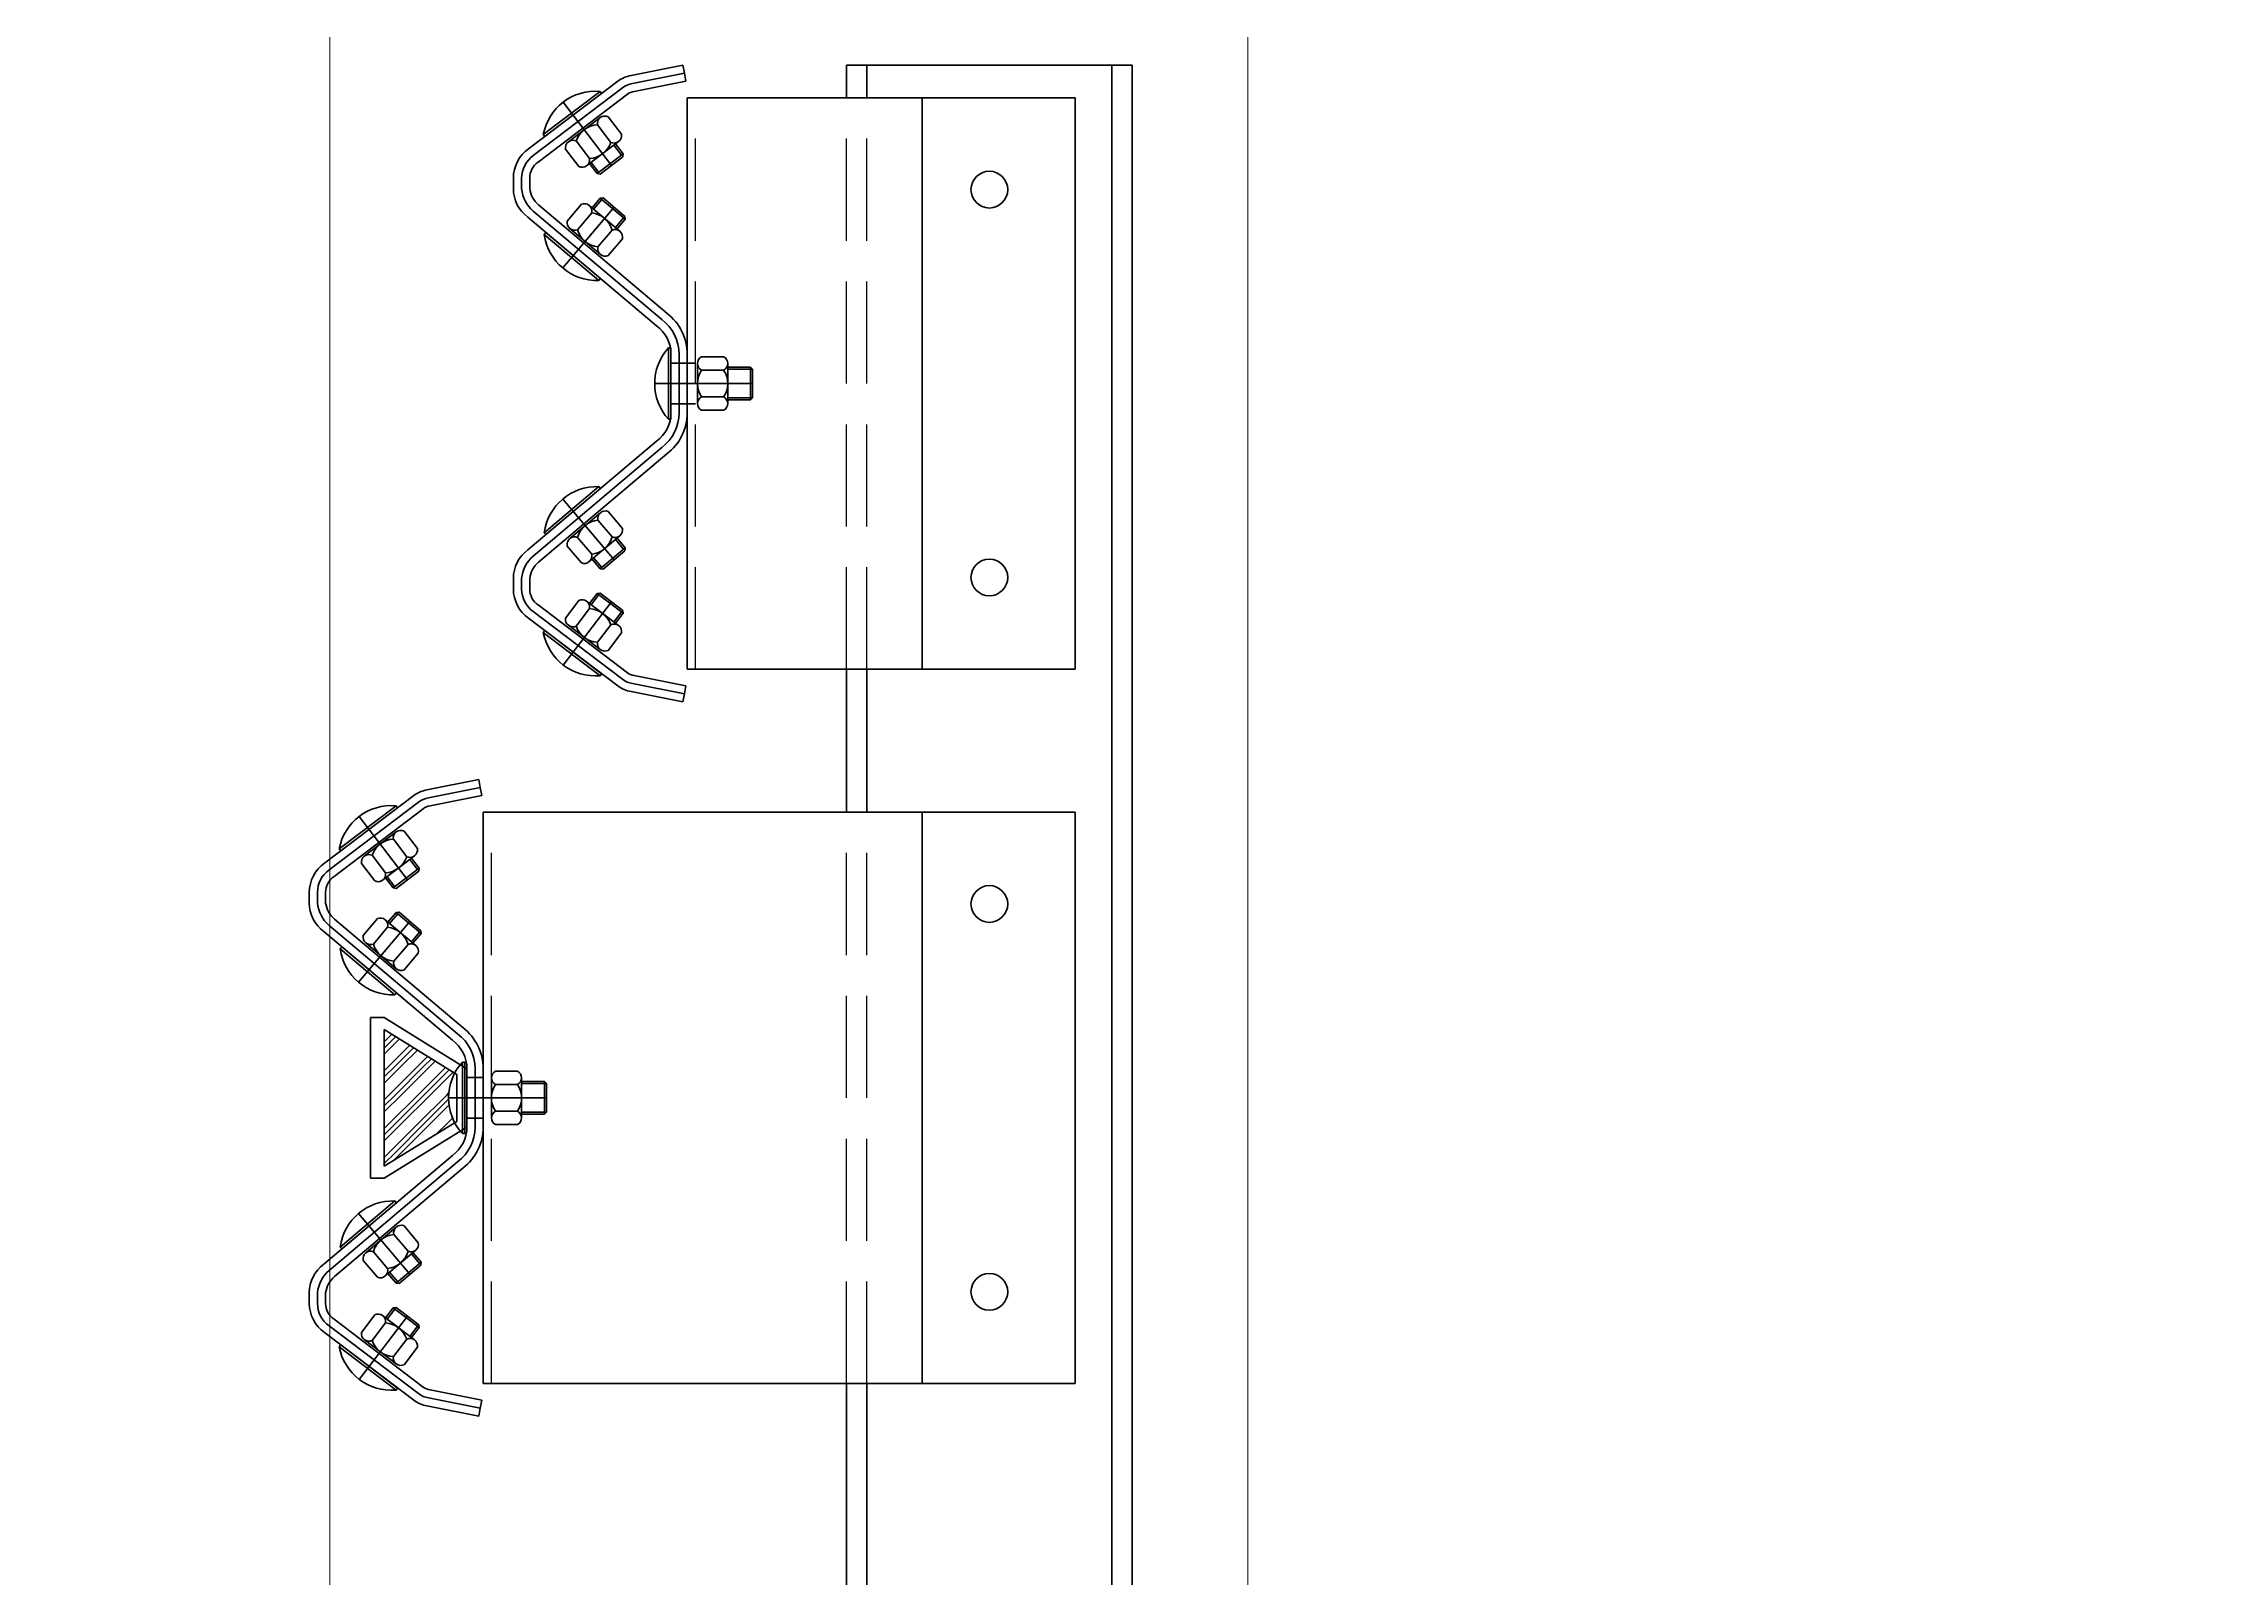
# Model space of a CAD drawing. Header units: millimetres. Extents: x 1864 to 10174863, y -4887456 to 5366151.
# Drawn here: x 9305500 to 9306569, y 337970 to 338722 of the extents above; entities that cross this region are included whole.
import ezdxf

# ---------------------------------------------------------------- set-up
doc = ezdxf.new("R2010")
doc.units = ezdxf.units.MM
doc.linetypes.add('DASHED', pattern=[7, 5, -2, 0])
for name, color, linetype, lineweight in [('S-MOGR', 121, 'Continuous', 40), ('S-MOGR-NVEL', 1, 'DASHED', 25), ('T-DIMS', 3, 'Continuous', 30)]:
    doc.layers.add(name, color=color, linetype=linetype, lineweight=lineweight)
doc.styles.add('TM', font='mipgost.shx', dxfattribs={"width": 0.9, "oblique": 10})
doc.dimstyles.new('TM', dxfattribs={"dimscale": 0, "dimtxt": 3, "dimasz": 1.25, "dimexe": 0.9, "dimexo": 1, "dimgap": 1, "dimtad": 1, "dimdec": 0, "dimdsep": 46, "dimtxsty": 'TM', "dimblk1": 'OBLIQUE', "dimblk2": 'OBLIQUE', "dimsah": 1, "dimcen": 3, "dimdle": 0.9, "dimclrt": 7, "dimadec": 0, "dimazin": 0, "dimtfac": 1, "dimtdec": 0, "dimtmove": 1, "dimatfit": 2, "dimldrblk": 'NONE', "dimfxl": 1, "dimtfill": 1, "dimtolj": 1, "dimlwd": 15, "dimlwe": 15, "dimarcsym": 0})

# ---------------------------------------------------------------- blocks, each defined once
blk = doc.blocks.new('_OBLIQUE')
at = {"color": 0, "linetype": 'ByBlock', "lineweight": -2}
blk.add_line((0.5000000000000001, 0.4999999999999999), (-0.5000000000000001, -0.4999999999999999), dxfattribs=at)
blk = doc.blocks.new('*D674')
at = {"layer": 'Defpoints', "color": 0, "transparency": 16777216}
for p in [(9307200.047488198, 342205.8760266896), (9307200.047488198, 337585.7049742337), (9293440.047488198, 337495.7049742337)]:
    blk.add_point(p, dxfattribs=at)
at = {"layer": 'T-DIMS', "color": 0, "lineweight": 15, "transparency": 16777216}
for p, q in [((9293440.047488198, 337695.7049742337), (9293440.047488198, 342385.8760266896)), ((9307200.047488198, 337785.7049742337), (9307200.047488198, 342385.8760266896))]:
    blk.add_line(p, q, dxfattribs=at)
at = {"layer": 'T-DIMS', "color": 0, "linetype": 'Continuous', "lineweight": 15, "transparency": 16777216}
blk.add_line((9293260.047488198, 342205.8760266896), (9307380.047488198, 342205.8760266896), dxfattribs=at)
at = {"layer": 'T-DIMS', "color": 0, "lineweight": 15, "transparency": 16777216, "xscale": 250, "yscale": 250, "zscale": 250, "rotation": 180}
blk.add_blockref('_OBLIQUE', (9293440.047488198, 342205.8760266896), dxfattribs=at)
at = {"layer": 'T-DIMS', "color": 0, "lineweight": 15, "transparency": 16777216, "xscale": 250, "yscale": 250, "zscale": 250}
blk.add_blockref('_OBLIQUE', (9307200.047488198, 342205.8760266896), dxfattribs=at)
at = {"layer": 'T-DIMS', "color": 7, "transparency": 16777216, "insert": (9300320.047488198, 342705.8760266896), "char_height": 600, "attachment_point": 5, "style": 'TM', "bg_fill": 3, "box_fill_scale": 1.1, "bg_fill_color": 256, "bg_fill_true_color": 13158600, "bg_fill_transparency": 0}
blk.add_mtext('\\A1;13760', dxfattribs=at)
blk = doc.blocks.new('_None')
blk = doc.blocks.new('*D1026')
at = {"layer": 'Defpoints', "color": 0, "transparency": 16777216}
for p in [(9305640.047488198, 339671.7367068525), (9294140.047488198, 337945.7349712249), (9305640.047488198, 337585.7049742337)]:
    blk.add_point(p, dxfattribs=at)
at = {"layer": 'T-DIMS', "color": 0, "lineweight": 15, "transparency": 16777216}
for p, q in [((9294140.047488198, 338145.7349712249), (9294140.047488198, 339851.7367068525)), ((9305640.047488198, 337785.7049742337), (9305640.047488198, 339851.7367068525))]:
    blk.add_line(p, q, dxfattribs=at)
at = {"layer": 'T-DIMS', "color": 0, "linetype": 'Continuous', "lineweight": 15, "transparency": 16777216}
blk.add_line((9293960.047488198, 339671.7367068525), (9305820.047488198, 339671.7367068525), dxfattribs=at)
at = {"layer": 'T-DIMS', "color": 0, "lineweight": 15, "transparency": 16777216, "xscale": 250, "yscale": 250, "zscale": 250, "rotation": 180}
blk.add_blockref('_OBLIQUE', (9294140.047488198, 339671.7367068525), dxfattribs=at)
at = {"layer": 'T-DIMS', "color": 0, "lineweight": 15, "transparency": 16777216, "xscale": 250, "yscale": 250, "zscale": 250}
blk.add_blockref('_OBLIQUE', (9305640.047488198, 339671.7367068525), dxfattribs=at)
at = {"layer": 'T-DIMS', "color": 7, "transparency": 16777216, "insert": (9299890.047488198, 340171.7367068525), "char_height": 600, "attachment_point": 5, "style": 'TM', "bg_fill": 3, "box_fill_scale": 1.1, "bg_fill_color": 256, "bg_fill_true_color": 13158600, "bg_fill_transparency": 0}
blk.add_mtext('\\A1;11500', dxfattribs=at)
blk = doc.blocks.new('*D1027')
at = {"layer": 'Defpoints', "color": 0, "transparency": 16777216}
for p in [(9306090.047488198, 339671.7367068525), (9305640.047488198, 337585.7049742337), (9306090.047488198, 337585.7049742337)]:
    blk.add_point(p, dxfattribs=at)
at = {"layer": 'T-DIMS', "color": 0, "linetype": 'Continuous', "lineweight": 15, "transparency": 16777216}
for p, q in [((9305312.656214222, 340839.1952887173), (9303880.760025797, 340839.1952887173)), ((9305865.047488198, 339671.7367068525), (9305312.656214222, 340839.1952887173)), ((9305460.047488198, 339671.7367068525), (9306270.047488198, 339671.7367068525))]:
    blk.add_line(p, q, dxfattribs=at)
at = {"layer": 'T-DIMS', "color": 0, "lineweight": 15, "transparency": 16777216}
for p, q in [((9305640.047488198, 337785.7049742337), (9305640.047488198, 339851.7367068525)), ((9306090.047488198, 337785.7049742337), (9306090.047488198, 339851.7367068525))]:
    blk.add_line(p, q, dxfattribs=at)
at = {"layer": 'T-DIMS', "color": 0, "lineweight": 15, "transparency": 16777216, "xscale": 250, "yscale": 250, "zscale": 250, "rotation": 180}
blk.add_blockref('_OBLIQUE', (9305640.047488198, 339671.7367068525), dxfattribs=at)
at = {"layer": 'T-DIMS', "color": 0, "lineweight": 15, "transparency": 16777216, "xscale": 250, "yscale": 250, "zscale": 250}
blk.add_blockref('_OBLIQUE', (9306090.047488198, 339671.7367068525), dxfattribs=at)
at = {"layer": 'T-DIMS', "color": 7, "transparency": 16777216, "insert": (9304596.708120009, 341339.1952887173), "char_height": 600, "attachment_point": 5, "style": 'TM', "bg_fill": 3, "box_fill_scale": 1.1, "bg_fill_color": 256, "bg_fill_true_color": 13158600, "bg_fill_transparency": 0}
blk.add_mtext('\\A1;450', dxfattribs=at)
blk = doc.blocks.new('*D1028')
at = {"layer": 'Defpoints', "color": 0, "transparency": 16777216}
for p in [(9306840.047488198, 339671.7367068525), (9306090.047488198, 337585.7049742337), (9306840.047488198, 337585.7049742337)]:
    blk.add_point(p, dxfattribs=at)
at = {"layer": 'T-DIMS', "color": 0, "linetype": 'Continuous', "lineweight": 15, "transparency": 16777216}
for p, q in [((9306465.047488198, 339671.7367068525), (9307881.738527283, 341077.9899638887)), ((9307881.738527283, 341077.9899638887), (9309313.634715708, 341077.9899638887)), ((9305910.047488198, 339671.7367068525), (9307020.047488198, 339671.7367068525))]:
    blk.add_line(p, q, dxfattribs=at)
at = {"layer": 'T-DIMS', "color": 0, "lineweight": 15, "transparency": 16777216}
for p, q in [((9306090.047488198, 337785.7049742337), (9306090.047488198, 339851.7367068525)), ((9306840.047488198, 337785.7049742337), (9306840.047488198, 339851.7367068525))]:
    blk.add_line(p, q, dxfattribs=at)
at = {"layer": 'T-DIMS', "color": 0, "lineweight": 15, "transparency": 16777216, "xscale": 250, "yscale": 250, "zscale": 250, "rotation": 180}
blk.add_blockref('_OBLIQUE', (9306090.047488198, 339671.7367068525), dxfattribs=at)
at = {"layer": 'T-DIMS', "color": 0, "lineweight": 15, "transparency": 16777216, "xscale": 250, "yscale": 250, "zscale": 250}
blk.add_blockref('_OBLIQUE', (9306840.047488198, 339671.7367068525), dxfattribs=at)
at = {"layer": 'T-DIMS', "color": 7, "transparency": 16777216, "insert": (9308597.686621496, 341577.9899638887), "char_height": 600, "attachment_point": 5, "style": 'TM', "bg_fill": 3, "box_fill_scale": 1.1, "bg_fill_color": 256, "bg_fill_true_color": 13158600, "bg_fill_transparency": 0}
blk.add_mtext('\\A1;750', dxfattribs=at)
blk = doc.blocks.new('*D677')
at = {"layer": 'Defpoints', "color": 0, "transparency": 16777216}
for p in [(9307200.047488198, 344571.447240233), (9307200.047488198, 338089.2661328312), (9279080.047488198, 337835.7049742337)]:
    blk.add_point(p, dxfattribs=at)
at = {"layer": 'T-DIMS', "color": 0, "lineweight": 15, "transparency": 16777216}
for p, q in [((9279080.047488198, 338035.7049742337), (9279080.047488198, 344751.447240233)), ((9307200.047488198, 338289.2661328312), (9307200.047488198, 344751.447240233))]:
    blk.add_line(p, q, dxfattribs=at)
at = {"layer": 'T-DIMS', "color": 0, "linetype": 'Continuous', "lineweight": 15, "transparency": 16777216}
blk.add_line((9278900.047488198, 344571.447240233), (9307380.047488198, 344571.447240233), dxfattribs=at)
at = {"layer": 'T-DIMS', "color": 0, "lineweight": 15, "transparency": 16777216, "xscale": 250, "yscale": 250, "zscale": 250, "rotation": 180}
blk.add_blockref('_OBLIQUE', (9279080.047488198, 344571.447240233), dxfattribs=at)
at = {"layer": 'T-DIMS', "color": 0, "lineweight": 15, "transparency": 16777216, "xscale": 250, "yscale": 250, "zscale": 250}
blk.add_blockref('_OBLIQUE', (9307200.047488198, 344571.447240233), dxfattribs=at)
at = {"layer": 'T-DIMS', "color": 7, "transparency": 16777216, "insert": (9293140.047488198, 345071.447240233), "char_height": 600, "attachment_point": 5, "style": 'TM', "bg_fill": 3, "box_fill_scale": 1.1, "bg_fill_color": 256, "bg_fill_true_color": 13158600, "bg_fill_transparency": 0}
blk.add_mtext('\\A1;28120', dxfattribs=at)
blk = doc.blocks.new('1253')
at = {"layer": 'S-MOGR', "ltscale": 10}
for p, q in [((70, 1100), (-70, 1100)), ((-70, 1100), (-70, 20)), ((-60, 20), (-60, 1100)), ((60, 1084.000000002095), (60, 1100)), ((70, 1084.000000002095), (70, 1100)), ((149.437757681706, 1096.077677297289), (148.6532931411639, 1092.155354594463)), ((148.6532931411639, 1092.155354594463), (174.0176882151281, 1087.082475579693)), ((149.437757681706, 1096.077677297289), (150.2222222222481, 1100)), ((174.8021527556702, 1091.00479828252), (149.437757681706, 1096.077677297289)), ((174.8021527556702, 1091.00479828252), (149.437757681706, 1096.077677297289)), ((150.2222222222481, 1100), (175.5866172962124, 1094.92712098523)), ((182.0647107316181, 1092.174006365938), (225.7663286669413, 1058.948173690122)), ((148, 1084.000000002095), (-42, 1084.000000002095)), ((-42, 1084.000000002095), (-42, 804.0000000020955)), ((33, 1084.000000002095), (33, 804.0000000020955)), ((148, 804.0000000020955), (148, 1084.000000002095)), ((177.3643904555356, 1085.702808680478), (221.0660083908588, 1052.476976004778)), ((223.4869235000806, 1055.661182347685), (179.7853055647574, 1088.887015023502)), ((223.4869235000806, 1055.661182347685), (179.7853055647574, 1088.887015023502)), ((225.2222222222481, 1044.704556597746), (225.2222222222481, 1039.482659190777)), ((229.2222222222481, 1039.482659190777), (229.2222222222481, 1044.704556597746)), ((229.2222222222481, 1039.482659190777), (229.2222222222481, 1044.704556597746)), ((233.2222222222481, 1044.704556597746), (233.2222222222481, 1039.482659190777)), ((220.9363174395403, 1031.586963218404), (157.9636676440714, 978.4158470960101)), ((160.5442269287305, 975.359588962514), (223.5168767241994, 1028.530705084908)), ((144, 954.0000000020955), (156, 954.0000000020955)), ((148, 958.2951185897691), (148, 929.7048814144218)), ((152, 929.7048814144218), (152, 958.2951185897691)), ((152, 929.7048814144218), (152, 958.2951185897691)), ((156, 958.2951185897691), (156, 929.7048814144218)), ((144, 934.0000000020955), (156, 934.0000000020955)), ((157.963667643955, 909.5841529082973), (220.9363174394239, 856.4130367859034)), ((223.5168767241994, 859.4692949193995), (160.5442269287305, 912.640411041677)), ((225.2222222222481, 848.5173408134142), (225.2222222222481, 843.295443406445)), ((229.2222222222481, 843.295443406445), (229.2222222222481, 848.5173408134142)), ((229.2222222222481, 843.295443406445), (229.2222222222481, 848.5173408134142)), ((233.2222222222481, 848.5173408134142), (233.2222222222481, 843.295443406445)), ((221.0660043782555, 835.5230212168535), (177.3643864429323, 802.297188541037)), ((179.7853015521541, 799.1129821981303), (223.4869194874773, 832.3388148739468)), ((179.7853015521541, 799.1129821981303), (223.4869194874773, 832.3388148739468)), ((225.7663286669413, 829.0518263140693), (182.0647107316181, 795.8259936383693)), ((-42, 804.0000000020955), (148, 804.0000000020955)), ((60, 734), (60, 804.0000000020955)), ((70, 734), (70, 804.0000000020955)), ((174.0176882151281, 800.917524424498), (148.6532931411639, 795.8446454097284)), ((148.6532931411639, 795.8446454097284), (149.437757681706, 791.9223227069015)), ((149.437757681706, 791.9223227069015), (174.8021527556702, 796.9952017217875)), ((249.437757681706, 746.077677295194), (250.2222222222481, 749.9999999980209)), ((250.2222222222481, 749.9999999980209), (275.5866172962124, 744.927120983135)), ((249.437757681706, 746.077677295194), (248.6532931411639, 742.1553545924835)), ((248.6532931411639, 742.1553545924835), (274.0176882151281, 737.0824755777139)), ((274.8021527556702, 741.0047982804244), (249.437757681706, 746.077677295194)), ((274.8021527556702, 741.0047982804244), (249.437757681706, 746.077677295194)), ((323.4869235000806, 705.6611823455896), (279.7853055647574, 738.8870150214061)), ((323.4869235000806, 705.6611823455896), (279.7853055647574, 738.8870150214061)), ((282.0647107316181, 742.1740063638426), (325.7663286669413, 708.9481736880261)), ((248, 734), (-42, 734)), ((-42, 734), (-42, 454)), ((33, 734), (33, 454)), ((248, 454), (248, 734)), ((277.3643904555356, 735.7028086784994), (321.0660083908588, 702.4769760027993)), ((325.2222222222481, 694.7045565957669), (325.2222222222481, 689.4826591886813)), ((329.2222222222481, 689.4826591886813), (329.2222222222481, 694.7045565957669)), ((329.2222222222481, 689.4826591886813), (329.2222222222481, 694.7045565957669)), ((333.2222222222481, 694.7045565957669), (333.2222222222481, 689.4826591886813)), ((320.9363174395403, 681.5869632163085), (257.9636676440714, 628.4158470939146)), ((260.5442269287305, 625.3595889604185), (323.5168767241994, 678.5307050828123)), ((248, 608.2951185877901), (248, 579.7048814123264)), ((248, 604), (256, 604)), ((252, 579.7048814123264), (252, 608.2951185877901)), ((252, 579.7048814123264), (252, 608.2951185877901)), ((256, 608.2951185876736), (256, 579.7048814123264)), ((248, 584), (256, 584)), ((257.963667643955, 559.5841529062018), (320.9363174394239, 506.4130367838079)), ((323.5168767241994, 509.4692949173041), (260.5442269287305, 562.6404110395815)), ((323.5168767241994, 509.4692949173041), (260.5442269287305, 562.6404110395815)), ((263.1247862133896, 565.6966691730777), (326.0974360088585, 512.5255530506838)), ((325.2222222222481, 498.5173408114351), (325.2222222222481, 493.2954434043495)), ((329.2222222222481, 493.2954434043495), (329.2222222222481, 498.5173408114351)), ((329.2222222222481, 493.2954434043495), (329.2222222222481, 498.5173408114351)), ((333.2222222222481, 498.5173408114351), (333.2222222222481, 493.2954434043495)), ((321.0660043782555, 485.523021214758), (277.3643864429323, 452.297188539058)), ((279.7853015521541, 449.1129821961513), (323.4869194874773, 482.3388148718514)), ((279.7853015521541, 449.1129821961513), (323.4869194874773, 482.3388148718514)), ((325.7663286669413, 479.0518263119739), (282.0647107316181, 445.8259936362738)), ((-42, 454), (248, 454)), ((60, 20), (60, 454)), ((70, 454), (70, 190)), ((274.0176882151281, 450.9175244224025), (248.6532931411639, 445.8446454076329)), ((248.6532931411639, 445.8446454076329), (249.437757681706, 441.9223227049224)), ((249.437757681706, 441.9223227049224), (274.8021527556702, 446.995201719692)), ((-94.00000000005821, 190), (-140.0000000000582, 50)), ((-70, 190), (-94.00000000005821, 190)), ((-70, 20), (-70, 190)), ((-45, 50), (-45, 190)), ((-45, 190), (-35, 190)), ((-35, 190), (-35, 20)), ((35, 50), (35, 190)), ((35, 190), (45, 190)), ((45, 190), (45, 20)), ((70, 190), (94.00000000005821, 190)), ((70, 20), (70, 190)), ((94.00000000005821, 190), (140.0000000000582, 50)), ((-140.0000000000582, 50), (-140.0000000000582, 20)), ((-35, 50), (-45, 50)), ((-45, 20), (-45, 50)), ((-45, 50), (-35, 50)), ((45, 50), (35, 50)), ((35, 20), (35, 50)), ((35, 50), (45, 50)), ((140.0000000000582, 50), (140.0000000000582, 20)), ((140.0000000000582, 20), (-140.0000000000582, 20)), ((-140.0000000000582, 20), (-140.0000000000582, 0)), ((-140.0000000000655, 20), (-80, 20)), ((-35, 20), (-45, 20)), ((45, 20), (35, 20)), ((140.0000000000582, 0), (140.0000000000582, 20)), ((140.0000000000582, 0), (-140.0000000000582, 0))]:
    blk.add_line(p, q, dxfattribs=at)
at = {"layer": 'S-MOGR'}
for p, q in [((208.7573498168495, 1081.929502933985), (185.1534275022568, 1050.883491090732)), ((190.7283731256612, 1087.13084932405), (189.9846168482909, 1086.152593850857)), ((189.9846168482909, 1086.152593850857), (217.8464223486371, 1064.969586645486)), ((190.7283731256612, 1087.13084932405), (218.590178625891, 1065.94784211868)), ((180.2932564803632, 1066.135662661982), (186.8297272751806, 1074.733019787818)), ((192.0438651617151, 1070.768771296483), (185.5073943668976, 1062.171414170647)), ((190.6472537730588, 1074.342998713604), (206.2896674325457, 1062.450253239716)), ((183.142662013066, 1061.456892726361), (179.3902435938362, 1056.521372894873)), ((180.1862951795338, 1055.91614411748), (183.9387135987636, 1060.851663948968)), ((197.3322815285064, 1050.668689770973), (181.6898678691359, 1062.561435244861)), ((202.4721409346676, 1062.84027431393), (195.9356701398501, 1054.242917188094)), ((207.686278821202, 1058.876025822596), (201.1498080263846, 1050.278668696759)), ((218.590178625891, 1065.94784211868), (217.8464223486371, 1064.969586645486)), ((179.3902435938362, 1056.521372894873), (179.5810664022574, 1055.120092531783)), ((179.3902435938362, 1056.521372894873), (192.1270689653466, 1046.837712458102)), ((179.5810664022574, 1055.120092531783), (190.7257886023726, 1046.646889649681)), ((191.331017379649, 1047.442941235378), (195.0834357988788, 1052.378461066866)), ((195.8794873845764, 1051.77323228959), (192.1270689653466, 1046.837712458102)), ((192.1270689653466, 1046.837712458102), (190.7257886023726, 1046.646889649681)), ((178.4488087241771, 1024.505907061859), (190.6738412578125, 1034.828144200728)), ((178.4488087241771, 1024.505907061859), (178.5677334363572, 1025.915111416485)), ((178.5677334363572, 1025.915111416485), (189.2646369033027, 1034.947068912908)), ((196.0681259225821, 1031.268324267701), (181.05425784213, 1018.591326781432)), ((209.0766381958965, 1000.632573363953), (183.91618516983, 1030.431090164697)), ((190.6738412578125, 1034.828144200728), (189.2646369033027, 1034.947068912908)), ((189.9097767245257, 1034.183004379622), (193.9096436158288, 1029.445804272778)), ((194.6737081491156, 1030.090944094001), (190.6738412578125, 1034.828144200728)), ((201.8236042868812, 1019.37546532636), (194.8560942182085, 1027.627362286556)), ((206.828226980404, 1023.601131155156), (199.8607169116149, 1031.853028115351)), ((182.4486756155966, 1019.768706955132), (178.4488087241771, 1024.505907061859)), ((179.2128732575802, 1025.151046883082), (183.2127401488833, 1020.413846776239)), ((191.8143588999519, 1010.924133668886), (184.8468488312792, 1019.176030629082)), ((190.5443902927218, 995.4551427600672), (217.2866489600856, 1018.035036501475)), ((190.6023271955783, 1007.283171687857), (205.6161952760303, 1019.96016917401)), ((191.337192634237, 994.5161956804805), (218.0794513016008, 1017.096089421771)), ((218.0794513016008, 1017.096089421771), (217.2866489600856, 1018.035036501475)), ((179.8422261377564, 1014.950364800403), (186.8097362065455, 1006.698467840208)), ((191.337192634237, 994.5161956804805), (190.5443902927218, 995.4551427600672)), ((117, 952.0000000020955), (116, 951.0000000020955)), ((128.1999999999534, 952.0000000020955), (117, 952.0000000020955)), ((117, 952.0000000020955), (117, 936.0000000020955)), ((128.1999999999534, 934.175000002142), (128.1999999999534, 953.8250000021653)), ((130.1999999999534, 957.1000000021886), (141, 957.1000000021886)), ((143, 953.8250000021653), (143, 934.175000002142)), ((156, 961.5000000020955), (156, 926.5000000020955)), ((157.228884523036, 961.5000000020955), (156, 961.5000000020955)), ((157.228884523036, 961.5000000020955), (157.228884523036, 926.5000000020955)), ((116, 951.0000000020955), (116, 937.0000000020955)), ((116, 951.0000000020955), (128.1999999999534, 951.0000000022119)), ((164, 944.0000000020955), (116, 944.0000000020955)), ((141, 950.550000002142), (130.1999999999534, 950.550000002142)), ((117, 936.0000000020955), (116, 937.0000000020955)), ((116, 937.0000000020955), (128.1999999999534, 937.0000000020955)), ((128.1999999999534, 936.0000000020955), (117, 936.0000000020955)), ((141, 937.4500000021653), (130.1999999999534, 937.4500000021653)), ((141, 930.9000000021188), (130.1999999999534, 930.9000000021188)), ((157.228884523036, 926.5000000020955), (156, 926.5000000020955)), ((209.0766381958965, 887.3674266402377), (183.91618516983, 857.5689098394942)), ((191.337192634237, 893.4838043237105), (190.5443902927218, 892.5448572441237)), ((190.5443902927218, 892.5448572441237), (217.2866489600856, 869.9649635027163)), ((191.337192634237, 893.4838043237105), (218.0794513016008, 870.9039105824195)), ((179.8422261377564, 873.0496352037881), (186.8097362065455, 881.3015321639832)), ((191.8143588999519, 877.0758663353045), (184.8468488312792, 868.8239693751093)), ((190.6023271955783, 880.7168283163337), (205.6161952760303, 868.039830830181)), ((182.4486756154802, 868.2312930490589), (178.4488087241771, 863.4940929423319)), ((179.2128732575802, 862.8489531211089), (183.2127401488833, 867.5861532278359)), ((196.0681259225821, 856.7316757364897), (181.05425784213, 869.4086732227588)), ((201.8236042868812, 868.6245346778305), (194.8560942182085, 860.3726377176354)), ((218.0794513016008, 870.9039105824195), (217.2866489600856, 869.9649635027163)), ((178.4488087241771, 863.4940929423319), (178.5677334363572, 862.0848885877058)), ((178.4488087241771, 863.4940929423319), (190.6738412578125, 853.1718558033463)), ((178.5677334363572, 862.0848885877058), (189.2646369033027, 853.0529310911661)), ((189.9097767245257, 853.8169956245692), (193.9096436158288, 858.5541957314126)), ((194.6737081491156, 857.9090559101896), (190.6738412578125, 853.1718558033463)), ((206.828226980404, 864.3988688490354), (199.8607169116149, 856.1469718888402)), ((190.6738412578125, 853.1718558033463), (189.2646369033027, 853.0529310911661)), ((179.3902435938362, 831.478627109318), (192.1270689653466, 841.1622875460889)), ((179.5810664022574, 832.8799074724084), (190.7257886023726, 841.3531103545101)), ((197.3322815285064, 837.3313102332177), (181.6898678690195, 825.4385647593299)), ((208.7573498168495, 806.0704970702063), (185.1534275022568, 837.1165089134593)), ((192.1270689653466, 841.1622875460889), (190.7257886023726, 841.3531103545101)), ((191.331017379649, 840.5570587688126), (195.0834357988788, 835.6215389373247)), ((195.8794873845764, 836.226767714601), (192.1270689653466, 841.1622875460889)), ((202.4721409346676, 825.1597256902605), (195.9356701398501, 833.757082816097)), ((207.686278821202, 829.1239741815953), (201.1498080263846, 837.7213313073153)), ((179.3902435938362, 831.478627109318), (179.5810664022574, 832.8799074724084)), ((183.142662013066, 826.5431072778301), (179.3902435938362, 831.478627109318)), ((180.1862951795338, 832.0838558867108), (183.9387135987636, 827.1483360552229)), ((192.0438651617151, 817.2312287077075), (185.5073943668976, 825.8285858335439)), ((189.9846168482909, 801.8474061533343), (217.8464223486371, 823.0304133587051)), ((190.6472537730588, 813.6570012905868), (206.2896674325457, 825.5497467644745)), ((218.590178625891, 822.0521578855114), (217.8464223486371, 823.0304133587051)), ((180.2932564803632, 821.8643373422092), (186.8297272751806, 813.2669802163728)), ((190.7283731255447, 800.8691506801406), (218.590178625891, 822.0521578855114)), ((190.7283731255447, 800.8691506801406), (189.9846168482909, 801.8474061533343)), ((308.7573498168495, 731.9295029320056), (285.1534275022568, 700.8834910887526)), ((290.7283731256612, 737.1308493220713), (289.9846168482909, 736.1525938488776)), ((289.9846168482909, 736.1525938488776), (317.8464223486371, 714.9695866435068)), ((290.7283731256612, 737.1308493220713), (318.590178625891, 715.9478421167005)), ((280.2932564803632, 716.1356626600027), (286.8297272751806, 724.7330197858391)), ((292.0438651617151, 720.7687712945044), (285.5073943668976, 712.171414168668)), ((290.6472537730588, 724.3429987116251), (306.2896674325457, 712.4502532377373)), ((283.142662013066, 711.4568927243818), (279.3902435938362, 706.5213728928939)), ((279.3902435938362, 706.5213728928939), (279.5810664022574, 705.1200925298035)), ((279.3902435938362, 706.5213728928939), (292.1270689653466, 696.837712456123)), ((280.1862951795338, 705.9161441155011), (283.9387135987636, 710.851663946989)), ((297.3322815285064, 700.6686897689942), (281.6898678691359, 712.561435242882)), ((302.4721409346676, 712.8402743119514), (295.9356701398501, 704.2429171861149)), ((307.686278821202, 708.8760258206166), (301.1498080263846, 700.2786686947802)), ((318.590178625891, 715.9478421167005), (317.8464223486371, 714.9695866435068)), ((279.5810664022574, 705.1200925298035), (290.7257886023726, 696.6468896477018)), ((292.1270689653466, 696.837712456123), (290.7257886023726, 696.6468896477018)), ((291.331017379649, 697.4429412333993), (295.0834357988788, 702.3784610648872)), ((295.8794873845764, 701.7732322876109), (292.1270689653466, 696.837712456123)), ((278.4488087241771, 674.50590705988), (290.6738412578125, 684.8281441987492)), ((278.5677334363572, 675.9151114145061), (289.2646369033027, 684.9470689109294)), ((290.6738412578125, 684.8281441987492), (289.2646369033027, 684.9470689109294)), ((289.9097767245257, 684.1830043776426), (293.9096436158288, 679.4458042707993)), ((294.6737081491156, 680.0909440920223), (290.6738412578125, 684.8281441987492)), ((278.4488087241771, 674.50590705988), (278.5677334363572, 675.9151114145061)), ((282.4486756155966, 669.768706953153), (278.4488087241771, 674.50590705988)), ((279.2128732575802, 675.151046881103), (283.2127401488833, 670.4138467742596)), ((296.0681259225821, 681.2683242657222), (281.05425784213, 668.5913267794531)), ((309.0766381958965, 650.6325733619742), (283.91618516983, 680.4310901627177)), ((301.8236042868812, 669.3754653243814), (294.8560942182085, 677.6273622845765)), ((306.828226980404, 673.6011311530601), (299.8607169116149, 681.8530281133717)), ((279.8422261377564, 664.9503647984238), (286.8097362065455, 656.6984678382287)), ((291.8143588999519, 660.9241336669074), (284.8468488312792, 669.1760306271026)), ((290.5443902927218, 645.4551427580882), (317.2866489600856, 668.0350364994956)), ((290.6023271955783, 657.2831716858782), (305.6161952760303, 669.9601691720309)), ((291.337192634237, 644.5161956785014), (318.0794513016008, 667.0960894197924)), ((318.0794513016008, 667.0960894197924), (317.2866489600856, 668.0350364994956)), ((291.337192634237, 644.5161956785014), (290.5443902927218, 645.4551427580882)), ((296.5, 633.375), (256, 608.2951185877901)), ((303.25, 633.375), (296.5, 633.375)), ((303.25, 554.625), (303.25, 633.375)), ((257, 611.5), (257, 576.5)), ((258.228884523036, 611.5), (257, 611.5)), ((258.228884523036, 611.5), (258.228884523036, 576.5)), ((218, 602), (217, 601)), ((217, 601), (217, 587)), ((217, 601), (229.1999999999534, 601.0000000001164)), ((229.1999999999534, 602), (218, 602)), ((218, 602), (218, 586)), ((229.1999999999534, 584.1750000000466), (229.1999999999534, 603.8250000000698)), ((231.1999999999534, 607.1000000000931), (242, 607.1000000000931)), ((242, 600.5500000000466), (231.1999999999534, 600.5500000000466)), ((244, 603.8250000000698), (244, 584.1750000000466)), ((256, 608.2951185877901), (256, 579.7048814123264)), ((265, 594), (217, 594)), ((218, 586), (217, 587)), ((217, 587), (229.1999999999534, 587)), ((229.1999999999534, 586), (218, 586)), ((242, 587.4500000000698), (231.1999999999534, 587.4500000000698)), ((242, 580.9000000000233), (231.1999999999534, 580.9000000000233)), ((256, 579.7048814123264), (296.5, 554.625)), ((258.228884523036, 576.5), (257, 576.5)), ((296.5, 554.625), (303.25, 554.625)), ((309.0766381958965, 537.3674266381422), (283.91618516983, 507.5689098373987)), ((291.337192634237, 543.483804321615), (290.5443902927218, 542.5448572420282)), ((290.5443902927218, 542.5448572420282), (317.2866489600856, 519.9649635006208)), ((291.337192634237, 543.483804321615), (318.0794513016008, 520.903910580324)), ((279.8422261377564, 523.0496352016926), (286.8097362065455, 531.3015321618877)), ((291.8143588999519, 527.075866333209), (284.8468488312792, 518.8239693730138)), ((290.6023271955783, 530.7168283142382), (305.6161952760303, 518.0398308280855)), ((282.4486756154802, 518.2312930469634), (278.4488087241771, 513.4940929402364)), ((278.4488087241771, 513.4940929402364), (278.5677334363572, 512.0848885856103)), ((278.4488087241771, 513.4940929402364), (290.6738412578125, 503.1718558012508)), ((279.2128732575802, 512.8489531190135), (283.2127401488833, 517.5861532257404)), ((296.0681259225821, 506.7316757343942), (281.05425784213, 519.4086732206633)), ((301.8236042868812, 518.624534675735), (294.8560942182085, 510.3726377155399)), ((306.828226980404, 514.3988688469399), (299.8607169116149, 506.1469718867447)), ((318.0794513016008, 520.903910580324), (317.2866489600856, 519.9649635006208)), ((278.5677334363572, 512.0848885856103), (289.2646369033027, 503.0529310890706)), ((290.6738412578125, 503.1718558012508), (289.2646369033027, 503.0529310890706)), ((289.9097767245257, 503.8169956224738), (293.9096436158288, 508.5541957293171)), ((294.6737081491156, 507.9090559080942), (290.6738412578125, 503.1718558012508)), ((279.3902435938362, 481.4786271072226), (292.1270689653466, 491.1622875439934)), ((279.3902435938362, 481.4786271072226), (279.5810664022574, 482.8799074703129)), ((283.142662013066, 476.5431072757347), (279.3902435938362, 481.4786271072226)), ((279.5810664022574, 482.8799074703129), (290.7257886023726, 491.3531103524147)), ((280.1862951795338, 482.0838558846153), (283.9387135987636, 477.1483360531274)), ((297.3322815285064, 487.3313102311222), (281.6898678690195, 475.4385647572344)), ((308.7573498168495, 456.0704970681109), (285.1534275022568, 487.1165089113638)), ((292.1270689653466, 491.1622875439934), (290.7257886023726, 491.3531103524147)), ((291.331017379649, 490.5570587667171), (295.0834357988788, 485.6215389352292)), ((295.8794873845764, 486.2267677125055), (292.1270689653466, 491.1622875439934)), ((302.4721409346676, 475.1597256881651), (295.9356701398501, 483.7570828140015)), ((307.686278821202, 479.1239741794998), (301.1498080263846, 487.7213313052198)), ((280.2932564803632, 471.8643373401137), (286.8297272751806, 463.2669802142773)), ((292.0438651617151, 467.231228705612), (285.5073943668976, 475.8285858314484)), ((289.9846168482909, 451.8474061512388), (317.8464223486371, 473.0304133566096)), ((290.6472537730588, 463.6570012884913), (306.2896674325457, 475.5497467623791)), ((290.7283731255447, 450.8691506780451), (318.590178625891, 472.0521578834159)), ((318.590178625891, 472.0521578834159), (317.8464223486371, 473.0304133566096)), ((290.7283731255447, 450.8691506780451), (289.9846168482909, 451.8474061512388)), ((-122.1702501042164, 20), (-122.1702501042164, 32.83693213190418)), ((-83.37231194175547, 34.47200032917317), (-116.6276880581281, 34.47200032917317)), ((-111.0851240921183, 20), (-111.0851240921183, 32.83693213190418)), ((-88.91487590788165, 20), (-88.91487590788165, 32.83693213190418)), ((-77.8297498957836, 20), (-77.8297498957836, 32.83693213190418)), ((77.8297498957836, 20), (77.8297498957836, 32.83693213190418)), ((83.37231194175547, 34.47200032917317), (116.6276880581281, 34.47200032917317)), ((88.91487590788165, 20), (88.91487590788165, 32.83693213190418)), ((111.0851240921183, 20), (111.0851240921183, 32.83693213190418)), ((122.1702501042164, 20), (122.1702501042164, 32.83693213190418)), ((-117.5200003984501, 20), (-122.1702501042164, 20)), ((-77.8297498957836, 20), (-122.1702501042164, 20)), ((-82.47999960154993, 20), (-77.8297498957836, 20)), ((82.47999960154993, 20), (77.8297498957836, 20)), ((77.8297498957836, 20), (122.1702501042164, 20)), ((117.5200003984501, 20), (122.1702501042164, 20))]:
    blk.add_line(p, q, dxfattribs=at)
at = {"layer": 'S-MOGR', "lineweight": 40, "ltscale": 10}
for p, q in [((160.5442269287305, 975.359588962514), (223.5168767241994, 1028.530705084908)), ((226.0974360088585, 1025.474446951412), (163.1247862133896, 972.3033308291342)), ((223.5168767241994, 859.4692949193995), (160.5442269287305, 912.640411041677)), ((163.1247862133896, 915.6966691750567), (226.0974360088585, 862.5255530527793)), ((149.437757681706, 791.9223227069015), (174.8021527556702, 796.9952017217875)), ((150.2222222222481, 788.000000004191), (149.437757681706, 791.9223227069015)), ((175.5866172962124, 793.0728790189605), (150.2222222222481, 788.000000004191)), ((260.5442269287305, 625.3595889604185), (323.5168767241994, 678.5307050828123)), ((326.0974360088585, 675.4744469494326), (263.1247862133896, 622.3033308270387)), ((249.437757681706, 441.9223227049224), (274.8021527556702, 446.995201719692)), ((250.2222222222481, 438.0000000020955), (249.437757681706, 441.9223227049224)), ((275.5866172962124, 443.072879016865), (250.2222222222481, 438.0000000020955))]:
    blk.add_line(p, q, dxfattribs=at)
at = {"layer": 'S-MOGR', "ltscale": 50}
for p, q in [((261, 605.51033230545), (296.5, 627.4939320619451)), ((296.5, 615.3820786901051), (289.0201136232354, 622.8619650668697)), ((291.1888763505267, 623.6932023395784), (290.8728159673046, 624.0092627228005)), ((296.5, 618.3820786901051), (291.1888763505267, 623.6932023395784)), ((294.1888763506431, 623.693202339462), (292.7255183110246, 625.1565603790805)), ((296.5000000001164, 621.3820786899887), (294.1888763506431, 623.693202339462)), ((296.5, 627.4939320619451), (296.5, 560.5060679381713)), ((274.0467407266842, 609.5510667159688), (271.5526684120996, 612.0451390305534)), ((277.0467407268006, 609.5510667158524), (273.405370755936, 613.192436686717)), ((288.1888763504103, 595.4089310922427), (274.0467407266842, 609.5510667159688)), ((280.0467407269171, 609.5510667157359), (275.2580730997724, 614.3397343428805)), ((291.1888763505267, 595.4089310921263), (277.0467407268006, 609.5510667158524)), ((294.1888763506431, 595.4089310920099), (280.0467407269171, 609.5510667157359)), ((288.1888763505267, 609.5510667156195), (280.2863910176093, 617.453552048537)), ((291.1888763504103, 609.5510667157359), (282.1390933613293, 618.6008497048169)), ((294.1888763505267, 609.5510667157359), (283.9917957052821, 619.7481473609805)), ((296.4999999998836, 601.2399430662626), (288.1888763505267, 609.5510667156195)), ((296.4999999998836, 604.2399430662626), (291.1888763504103, 609.5510667157359)), ((296.5, 607.2399430662626), (294.1888763505267, 609.5510667157359)), ((261, 582.48966769455), (261, 605.51033230545)), ((274.0467407268006, 595.4089310918935), (262.8189458067063, 606.6367260119878)), ((277.0467407268006, 595.4089310920099), (264.6716481503099, 607.7840236685006)), ((280.0467407268006, 595.4089310920099), (266.5243504942628, 608.9313213245478)), ((274.0467407268006, 581.2667954684002), (264.7693149534753, 590.5442212417256)), ((265.904605103191, 595.4089310920099), (264.8864704397274, 596.4270657554734)), ((277.0467407268006, 581.2667954684002), (264.9911680213409, 593.32236817386)), ((280.0467407269171, 581.2667954682838), (265.904605103191, 595.4089310920099)), ((288.1888763505267, 581.2667954681674), (274.0467407268006, 595.4089310918935)), ((291.1888763505267, 581.2667954682838), (277.0467407268006, 595.4089310920099)), ((294.1888763505267, 581.2667954682838), (280.0467407268006, 595.4089310920099)), ((296.5, 587.097807442653), (288.1888763504103, 595.4089310922427)), ((296.5, 590.097807442653), (291.1888763505267, 595.4089310921263)), ((296.5000000001164, 593.0978074425366), (294.1888763506431, 595.4089310920099)), ((296.5, 560.5060679381713), (261, 582.48966769455)), ((262.7905297783436, 581.3808707930148), (262.1014061610913, 582.0699944102671)), ((265.9046051030746, 581.2667954681674), (263.0501587640028, 584.1212418072391)), ((270.6698466138914, 576.5015539573506), (265.9046051030746, 581.2667954681674)), ((288.1888763505267, 567.1246598446742), (274.0467407268006, 581.2667954684002)), ((291.1888763505267, 567.1246598446742), (277.0467407268006, 581.2667954684002)), ((294.1888763506431, 567.1246598445578), (280.0467407269171, 581.2667954682838)), ((296.4999999998836, 572.9556718188105), (288.1888763505267, 581.2667954681674)), ((296.4999999998836, 575.9556718189269), (291.1888763505267, 581.2667954682838)), ((296.5, 578.9556718188105), (294.1888763505267, 581.2667954682838)), ((292.0546687140595, 563.2588674811414), (288.1888763505267, 567.1246598446742)), ((296.5, 561.8135361952009), (291.1888763505267, 567.1246598446742)), ((296.5000000001164, 564.8135361950845), (294.1888763506431, 567.1246598445578))]:
    blk.add_line(p, q, dxfattribs=at)
at = {"layer": 'S-MOGR', "ltscale": 10}
for centre in [(0, 1039.000000002095), (0, 849.0000000020955), (0, 689), (0, 499)]:
    blk.add_circle(centre, 9, dxfattribs=at)
for centre, radius, start, end in [((173.1152763175778, 1080.113989750622), 11.02067432586674, 52.75469368787701, 81.19542638345489), ((173.1152763175778, 1080.113989750622), 11.02067432586674, 52.75469368787701, 81.19542638345489), ((172.1872709541349, 1077.930389273446), 17.33333333308317, 55.2600735317369, 78.69006752786022), ((173.0877724619349, 1080.077814194025), 7.066118059862248, 52.75469368787701, 82.43782045649694), ((215.8888888891088, 1044.704556597862), 17.33333333307839, 0, 55.2600735317369), ((215.876623078133, 1044.704556597746), 9.345599144129203, 0, 56.27028469886353), ((215.8888888891088, 1044.704556597862), 13.33333333313931, 0, 55.26005254984366), ((215.8888888891088, 1044.704556597862), 13.33333333313931, 0, 55.26005254984366), ((212.9692351593403, 1041.02269297), 12.34938848708448, 310.1761595893526, 352.8362643988725), ((213.022308788728, 1040.959835777292), 16.26712162371057, 310.1761595893526, 354.7899365461165), ((213.022308788728, 1040.959835777292), 16.26712162371057, 310.1761595893526, 354.7899365461165), ((215.8888888891088, 1039.482659190777), 17.33333333313931, 306.0828614326659, 0), ((173.2978324121796, 958.2951185897691), 25.29783241223146, 127.3113091769798, 180), ((173.3126340131275, 958.2951185897691), 21.31263401312754, 126.8054940656309, 180), ((173.2978324121796, 929.7048814144218), 25.29783241217956, 180, 232.6886908230202), ((173.3126340131275, 929.7048814144218), 21.31263401307231, 180, 233.1945059343691), ((212.9692351588747, 846.9773070339579), 12.34938848756449, 7.163735601127502, 49.8238404106474), ((213.0223087886116, 847.0401642270153), 16.26712162383753, 5.210063453883489, 49.8238404106474), ((213.0223087886116, 847.0401642270153), 16.26712162383753, 5.210063453883489, 49.8238404106474), ((215.8888888891088, 848.5173408134142), 17.33333333318344, 0, 53.91713856733409), ((215.8766228846507, 843.295443406445), 9.345599337597378, 303.7296863562754, 0), ((215.8888888892252, 843.295443406445), 13.33333333308394, 304.7399264682631, 0), ((215.8888888892252, 843.295443406445), 13.33333333308394, 304.7399264682631, 0), ((215.8888888891088, 843.2954434063286), 17.33333333313931, 304.7399264682631, 0), ((173.0877787362551, 807.922169497353), 7.066101063226322, 277.5621465194033, 307.245306312123), ((173.1152830148349, 807.8859933848726), 11.02065663067633, 278.8045526318942, 307.245306312123), ((173.1152830148349, 807.8859933848726), 11.02065663067633, 278.8045526318942, 307.245306312123), ((172.187270953902, 810.0696107307449), 17.33333333310772, 281.3099324721398, 304.7399264682631), ((273.1152763175778, 730.1139897485264), 11.02067432586674, 52.75469368787701, 81.19542638345489), ((273.1152763175778, 730.1139897485264), 11.02067432586674, 52.75469368787701, 81.19542638345489), ((272.1872709541349, 727.9303892713506), 17.33333333308317, 55.2600735317369, 78.69006752786022), ((273.0877724619349, 730.0778141919291), 7.066118059977651, 52.75469368787701, 82.43782045649694), ((315.8888888892252, 694.7045565957669), 13.33333333302289, 0, 55.26005254984366), ((315.8888888892252, 694.7045565957669), 13.33333333302289, 0, 55.26005254984366), ((315.8888888892252, 694.7045565957669), 17.33333333301205, 0, 55.2600735317369), ((315.876623078133, 694.7045565957669), 9.345599144129203, 0, 56.27028469886353), ((312.9692351593403, 691.0226929679047), 12.34938848708448, 310.1761595893526, 352.8362643988725), ((313.022308788728, 690.9598357751966), 16.26712162371057, 310.1761595893526, 354.7899365461165), ((313.022308788728, 690.9598357751966), 16.26712162371057, 310.1761595893526, 354.7899365461165), ((315.8888888892252, 689.4826591886813), 17.33333333302289, 306.0828614326659, 0), ((273.2978324120631, 608.2951185877901), 25.29783241206831, 127.3113091769798, 180), ((273.3126340130111, 608.2951185876736), 21.31263401301112, 126.8054940656309, 180), ((273.3126340130111, 608.2951185876736), 21.31263401301112, 126.8054940656309, 180), ((273.3333333330229, 608.2951185876736), 17.33333333311488, 126.0828614326659, 180), ((273.2978324121796, 579.7048814123264), 25.29783241217956, 180, 232.6886908230202), ((273.3126340131275, 579.7048814123264), 21.31263401307231, 180, 233.1945059343691), ((273.3126340131275, 579.7048814123264), 21.31263401307231, 180, 233.1945059343691), ((273.3333333330229, 579.7048814123264), 17.33333333302289, 180, 233.9171385673341), ((312.9692351591075, 496.9773070318624), 12.34938848741428, 7.163735607849515, 49.8238404106474), ((313.022308788728, 497.0401642249199), 16.26712162373217, 5.210063453883489, 49.8238404106474), ((313.022308788728, 497.0401642249199), 16.26712162373217, 5.210063453883489, 49.8238404106474), ((315.8888888892252, 498.5173408114351), 17.33333333302079, 0, 53.91713856733409), ((315.8766228846507, 493.2954434043495), 9.345599337597378, 303.7296863562754, 0), ((315.8888888892252, 493.2954434043495), 13.33333333308394, 304.7399264682631, 0), ((315.8888888892252, 493.2954434043495), 13.33333333308394, 304.7399264682631, 0), ((315.8888888891088, 493.2954434042331), 17.33333333313931, 304.7399264682631, 0), ((273.0877787360223, 457.922169495374), 7.066101063367237, 277.5621465194033, 307.245306312123), ((273.115283014602, 457.8859933827771), 11.02065663071197, 278.8045526318942, 307.245306312123), ((273.115283014602, 457.8859933827771), 11.02065663071197, 278.8045526318942, 307.245306312123), ((272.187270953902, 460.0696107286494), 17.33333333310772, 281.3099324721398, 304.7399264682631)]:
    blk.add_arc(centre, radius, start, end, dxfattribs=at)
at = {"layer": 'S-MOGR'}
for centre, radius, start, end in [((193.0214016070822, 1061.232161705149), 26, 10.44970398307628, 95.05968339157774), ((188.4191607696703, 1071.412409430603), 3.681406249997128, 349.9309520684522, 115.578435308933), ((191.3717749209609, 1059.062423601747), 11.72562500001297, 18.79527199694887, 86.71411537647377), ((183.9179608725244, 1065.492024527863), 3.681406249997128, 169.9309520684522, 295.578435308933), ((196.6077603806043, 1065.949264882831), 11.72562500001297, 198.7952719969489, 266.7141153764738), ((204.0615744291572, 1059.519663956715), 3.681406249997128, 349.9309520684522, 115.578435308933), ((199.5603745320113, 1053.599279053975), 3.681406249997128, 169.9309520684522, 295.578435308933), ((196.1258594980463, 1015.970691330614), 11.72562500001297, 96.21673790313574, 164.1355812817746), ((198.4431476923637, 1028.45549231919), 3.681406249997127, 67.35241796842494, 192.9999012102691), ((183.429279612028, 1015.778494832921), 3.681406249997127, 67.35241796842494, 192.9999012102691), ((192.3030028451467, 1020.498251231154), 25.99999999999999, 267.8711698855302, 352.4811492975351), ((190.544593620114, 1022.580804624828), 11.72562500001297, 276.2167379031357, 344.1355812817746), ((203.2411735062487, 1022.773001122521), 3.681406249997127, 247.352417968425, 12.99990121026905), ((188.2273054257967, 1010.096003636369), 3.681406249997127, 247.352417968425, 12.99990121026905), ((131.8814062499441, 953.8250000021653), 3.681406249997128, 117.1762583784613, 242.8237416215387), ((139.3185937500093, 953.8250000021653), 3.681406249997128, 297.1762583784613, 62.82374162153867), ((138, 944.0000000020955), 26, 317.6950102888297, 42.30498971117025), ((139.9256250000326, 944.0000000022119), 11.72562500001297, 146.0405783076388, 213.9594216923612), ((131.2743749999208, 944.0000000022119), 11.72562500001297, 326.0405783076388, 33.95942169236118), ((131.8814062499441, 934.175000002142), 3.681406249997128, 117.1762583784613, 242.8237416215387), ((139.3185937500093, 934.175000002142), 3.681406249997128, 297.1762583784613, 62.82374162153867), ((192.3030028451467, 867.5017487730365), 26, 7.518850702464866, 92.12883011446982), ((188.2273054257967, 877.9039963678224), 3.681406249997128, 347.0000987897309, 112.6475820315751), ((190.544593620114, 865.4191953793634), 11.72562500001297, 15.86441871822537, 83.78326209686429), ((183.429279612028, 872.2215051711537), 3.681406249997128, 167.000098789731, 292.647582031575), ((196.1258594980463, 872.0293086735765), 11.72562500001297, 195.8644187182254, 263.7832620968643), ((203.2411735061323, 865.2269988816697), 3.681406249997128, 347.0000987897309, 112.6475820315751), ((198.4431476923637, 859.544507685001), 3.681406249997128, 167.000098789731, 292.647582031575), ((196.6077603806043, 822.05073512136), 11.72562500001297, 93.28588462352623, 161.2047280030511), ((199.5603745320113, 834.400720950216), 3.681406249997128, 64.42156469106705, 190.0690479315478), ((183.9179608725244, 822.5079754763283), 3.681406249997128, 64.42156469106705, 190.0690479315478), ((191.3717749209609, 828.9375764024444), 11.72562500001297, 273.2858846235262, 341.2047280030511), ((204.0615744291572, 828.4803360474762), 3.681406249997128, 244.4215646910671, 10.06904793154781), ((188.4191607696703, 816.5875905735884), 3.681406249997128, 244.4215646910671, 10.06904793154781), ((193.0214016070822, 826.7678382990416), 26, 264.9403166084222, 349.5502960169237), ((293.0214016070822, 711.2321617031703), 26, 10.44970398307628, 95.05968339157774), ((283.9179608725244, 715.4920245258836), 3.681406249997128, 169.9309520684522, 295.578435308933), ((288.4191607696703, 721.4124094286235), 3.681406249997128, 349.9309520684522, 115.578435308933), ((291.3717749209609, 709.0624235997675), 11.72562500001297, 18.79527199694887, 86.71411537647377), ((296.6077603806043, 715.9492648808518), 11.72562500001297, 198.7952719969489, 266.7141153764738), ((304.0615744291572, 709.5196639547357), 3.681406249997128, 349.9309520684522, 115.578435308933), ((299.5603745320113, 703.5992790519958), 3.681406249997128, 169.9309520684522, 295.578435308933), ((296.1258594980463, 665.9706913286354), 11.72562500001297, 96.21673790313574, 164.1355812817746), ((298.4431476923637, 678.4554923172109), 3.681406249997127, 67.35241796842494, 192.9999012102691), ((303.2411735062487, 672.7730011205422), 3.681406249997127, 247.352417968425, 12.99990121026905), ((283.429279612028, 665.7784948309418), 3.681406249997127, 67.35241796842494, 192.9999012102691), ((292.3030028451467, 670.4982512291754), 25.99999999999999, 267.8711698855302, 352.4811492975351), ((290.544593620114, 672.5808046228485), 11.72562500001297, 276.2167379031357, 344.1355812817746), ((288.2273054257967, 660.0960036343895), 3.681406249997127, 247.352417968425, 12.99990121026905), ((239, 594), 26, 317.6950102888297, 42.30498971117025), ((232.8814062499441, 603.8250000000698), 3.681406249997128, 117.1762583784613, 242.8237416215387), ((240.9256250000326, 594.0000000001164), 11.72562500001297, 146.0405783076388, 213.9594216923612), ((240.3185937500093, 603.8250000000698), 3.681406249997128, 297.1762583784613, 62.82374162153867), ((232.2743749999208, 594.0000000001164), 11.72562500001297, 326.0405783076388, 33.95942169236118), ((232.8814062499441, 584.1750000000466), 3.681406249997128, 117.1762583784613, 242.8237416215387), ((240.3185937500093, 584.1750000000466), 3.681406249997128, 297.1762583784613, 62.82374162153867), ((292.3030028451467, 517.501748770941), 26, 7.518850702464866, 92.12883011446982), ((288.2273054257967, 527.9039963657269), 3.681406249997128, 347.0000987897309, 112.6475820315751), ((290.544593620114, 515.4191953772679), 11.72562500001297, 15.86441871822537, 83.78326209686429), ((283.429279612028, 522.2215051690582), 3.681406249997128, 167.000098789731, 292.647582031575), ((296.1258594980463, 522.029308671481), 11.72562500001297, 195.8644187182254, 263.7832620968643), ((303.2411735061323, 515.2269988795742), 3.681406249997128, 347.0000987897309, 112.6475820315751), ((298.4431476923637, 509.5445076829055), 3.681406249997128, 167.000098789731, 292.647582031575), ((296.6077603806043, 472.0507351192646), 11.72562500001297, 93.28588462352623, 161.2047280030511), ((299.5603745320113, 484.4007209481206), 3.681406249997128, 64.42156469106705, 190.0690479315478), ((283.9179608725244, 472.5079754742328), 3.681406249997128, 64.42156469106705, 190.0690479315478), ((293.0214016070822, 476.7678382969461), 26, 264.9403166084222, 349.5502960169237), ((291.3717749209609, 478.9375764003489), 11.72562500001297, 273.2858846235262, 341.2047280030511), ((304.0615744291572, 478.4803360453807), 3.681406249997128, 244.4215646910671, 10.06904793154781), ((288.4191607696703, 466.5875905714929), 3.681406249997128, 244.4215646910671, 10.06904793154781), ((-116.6276880581281, 24.25917833682615), 10.21282199228068, 57.13277999905879, 122.8672200009412), ((-99.99999999994179, -3.928000544197857), 38.40000087337057, 73.22134999924093, 106.7786500007591), ((-83.37231194175547, 24.25917833682615), 10.21282199228068, 57.13277999905879, 122.8672200009412), ((83.37231194175547, 24.25917833682615), 10.21282199228068, 57.13277999940894, 122.8672200005911), ((99.99999999994179, -3.928000544197857), 38.40000087337057, 73.22134999924093, 106.7786500007591), ((116.6276880581281, 24.25917833682615), 10.21282199228068, 57.13277999940894, 122.8672200005911)]:
    blk.add_arc(centre, radius, start, end, dxfattribs=at)
at = {"layer": 'S-MOGR', "lineweight": 40, "ltscale": 10}
for centre, radius, start, end in [((173.3126340131275, 958.2951185897691), 21.31263401312754, 126.8054940656309, 180), ((173.3333333330229, 958.2951185897691), 17.33333333311488, 126.0828614326659, 180), ((173.3126340131275, 929.7048814144218), 21.31263401307231, 180, 233.1945059343691), ((173.3333333331393, 929.7048814144218), 17.33333333313931, 180, 233.9171385673341)]:
    blk.add_arc(centre, radius, start, end, dxfattribs=at)
at = {"layer": 'S-MOGR-NVEL', "ltscale": 10}
for p, q in [((60, 804.0000000020955), (60, 1084.000000002095)), ((70, 804.0000000020955), (70, 1084.000000002095)), ((144, 804.0000000020955), (144, 1084.000000002095)), ((60, 454), (60, 734)), ((70, 454), (70, 734)), ((244, 454), (244, 734))]:
    blk.add_line(p, q, dxfattribs=at)
blk = doc.blocks.new('brb')
at = {"layer": 'T-DIMS'}
blk.add_blockref('1253', (1423199976.039654, 502461265.096861), dxfattribs=at)

msp = doc.modelspace()

# ---------------------------------------------------------------- dimensions: what is measured, and where the dimension line sits
at = {"layer": 'T-DIMS'}
dim = msp.add_linear_dim(base=(9307200.047488198, 342205.8760266896), p1=(9293440.047488198, 337495.7049742337), p2=(9307200.047488198, 337585.7049742337), dimstyle='TM', override={"dimscale": 0, "dimtix": 0, "dimtofl": 1, "dimtmove": 1, "dimatfit": 2}, dxfattribs=at)
dim.commit()
dim.dimension.update_dxf_attribs({"geometry": '*D674', "text_midpoint": (9300320.047488198, 342705.8760266896)})

# ---------------------------------------------------------------- next in the draw order: dimensions: what is measured, and where the dimension line sits
dim = msp.add_linear_dim(base=(9305640.047488198, 339671.7367068525), p1=(9294140.047488198, 337945.7349712249), p2=(9305640.047488198, 337585.7049742337), dimstyle='TM', override={"dimscale": 0, "dimtix": 0, "dimtofl": 1, "dimtmove": 1, "dimatfit": 2}, dxfattribs=at)
dim.commit()
dim.dimension.update_dxf_attribs({"geometry": '*D1026', "text_midpoint": (9299890.047488198, 340171.7367068525)})

# ---------------------------------------------------------------- next in the draw order: dimensions: what is measured, and where the dimension line sits
dim = msp.add_linear_dim(base=(9306090.047488198, 339671.7367068525), p1=(9305640.047488198, 337585.7049742337), p2=(9306090.047488198, 337585.7049742337), dimstyle='TM', override={"dimscale": 0, "dimtix": 0, "dimtofl": 1, "dimtmove": 1, "dimatfit": 2}, dxfattribs=at)
dim.commit()
dim.dimension.update_dxf_attribs({"geometry": '*D1027', "text_midpoint": (9305112.656214222, 340839.1952887173), "dimtype": 160})

# ---------------------------------------------------------------- next in the draw order: dimensions: what is measured, and where the dimension line sits
dim = msp.add_linear_dim(base=(9306840.047488198, 339671.7367068525), p1=(9306090.047488198, 337585.7049742337), p2=(9306840.047488198, 337585.7049742337), dimstyle='TM', override={"dimscale": 0, "dimtix": 0, "dimtofl": 1, "dimtmove": 1, "dimatfit": 2}, dxfattribs=at)
dim.commit()
dim.dimension.update_dxf_attribs({"geometry": '*D1028', "text_midpoint": (9308081.738527283, 341077.9899638887), "dimtype": 160})

# ---------------------------------------------------------------- next in the draw order: dimensions: what is measured, and where the dimension line sits
dim = msp.add_linear_dim(base=(9307200.047488198, 344571.447240233), p1=(9279080.047488198, 337835.7049742337), p2=(9307200.047488198, 338089.2661328312), dimstyle='TM', override={"dimscale": 0, "dimtix": 0, "dimtofl": 1, "dimtmove": 1, "dimatfit": 2}, dxfattribs=at)
dim.commit()
dim.dimension.update_dxf_attribs({"geometry": '*D677', "text_midpoint": (9293140.047488198, 345071.447240233)})

# ---------------------------------------------------------------- next in the draw order: block references
at = {"layer": 'T-DIMS', "xscale": -1}
msp.add_blockref('brb', (1432505939.341522, -502123654.033702), dxfattribs=at)

doc.saveas('drawing.dxf')
